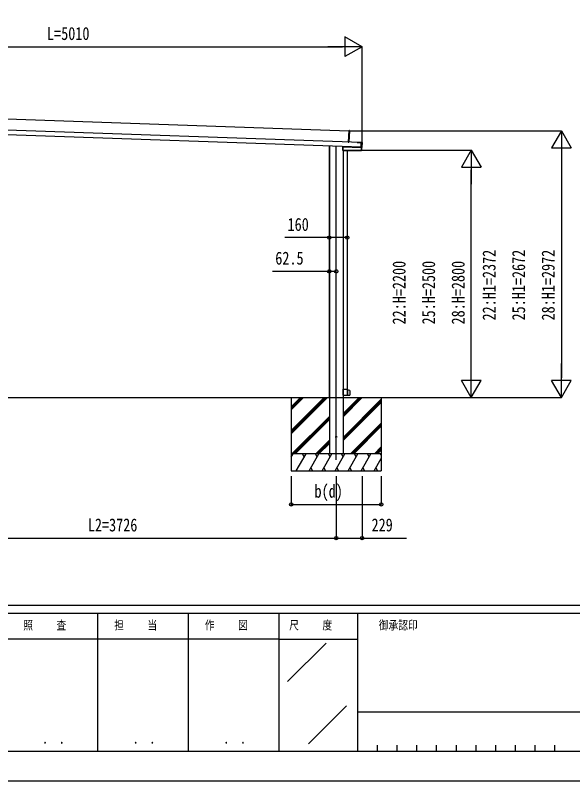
# Model space of a CAD drawing. Units: millimetres, scale not verified. Extents: x -14718 to 14718, y -10395 to 10395.
# Drawn here: x 4607 to 9559, y -10395 to -3587 of the extents above; entities that cross this region are included whole.
import ezdxf
from ezdxf.enums import TextEntityAlignment as Align

# ---------------------------------------------------------------- set-up
doc = ezdxf.new("R2010")
doc.units = ezdxf.units.MM
doc.header["$LTSCALE"] = 50
for name, color, linetype in [('0-3_YKK_12', 2, 'Continuous'), ('0-4_YKK_A1', 4, 'Continuous'), ('0-5_YKK_D', 6, 'Continuous'), ('0-6_YKK_ZWAK', 7, 'Continuous')]:
    doc.layers.add(name, color=color, linetype=linetype)
doc.styles.add('ＭＳ ゴシック', font='')
doc.styles.get('ＭＳ ゴシック').set_extended_font_data('MS Gothic')

msp = doc.modelspace()

# ---------------------------------------------------------------- linework, layer by layer
at = {"layer": '0-3_YKK_12'}
msp.add_line((7458.59, -7540.01), (7458.59, -4748.52), dxfattribs=at)
at = {"layer": '0-4_YKK_A1'}
for p, q in [((3255.11, -4464.86), (7568.92, -4615.5)), ((7680.61, -4719.46), (2685.96, -4545.04)), ((7679.21, -4759.43), (2684.57, -4585.02)), ((7569.01, -4613), (7565.45, -4714.94)), ((7569.01, -4613), (7569.03, -4612.5)), ((7574.53, -4613.53), (7569.01, -4613)), ((7569.03, -4612.5), (7574.54, -4613.03)), ((7575, -4613.54), (7571.44, -4715.48)), ((7396.09, -4749.55), (7396.09, -6987.51)), ((7397.29, -4749.59), (7397.29, -6987.51)), ((7397.69, -4749.6), (7397.69, -7487.51)), ((7517.49, -4756.3), (7517.49, -4789.77)), ((7517.49, -4756.3), (7517.87, -4756.31)), ((7518.17, -4756.01), (7517.79, -4756)), ((7517.87, -4756.31), (7518.17, -4756.31)), ((7517.87, -4756.31), (7517.87, -4789.39)), ((7517.99, -4755.8), (7517.99, -4753.8)), ((7518.17, -4756.31), (7518.18, -4756.01)), ((7518.18, -4756.01), (7680.72, -4761.69)), ((7518.34, -4755.81), (7518.64, -4755.81)), ((7518.34, -4755.82), (7518.64, -4755.83)), ((7518.64, -4755.81), (7518.64, -4753.83)), ((7680.23, -4761.47), (7518.64, -4755.83)), ((7565.43, -4715.44), (7565.45, -4714.94)), ((7565.45, -4714.94), (7570.97, -4715.47)), ((7570.97, -4715.47), (7571.44, -4715.48)), ((7651.65, -4717.95), (7651.72, -4715.95)), ((7657.64, -4718.15), (7657.71, -4716.16)), ((7657.71, -4716.16), (7667.71, -4716.5)), ((7667.64, -4718.5), (7667.71, -4716.5)), ((7667.71, -4716.5), (7673.7, -4716.71)), ((7673.63, -4718.71), (7673.7, -4716.71)), ((7673.7, -4716.71), (7687.19, -4717.19)), ((7679.18, -4760.47), (7679.17, -4760.82)), ((7679.17, -4760.82), (7680.37, -4760.86)), ((7679.17, -4760.82), (7679.17, -4760.82)), ((7679.17, -4760.82), (7680.37, -4760.86)), ((7680.25, -4760.86), (7680.23, -4761.47)), ((7680.53, -4761.48), (7680.23, -4761.47)), ((7680.37, -4760.86), (7680.37, -4760.86)), ((7680.53, -4761.48), (7680.55, -4760.87)), ((7687.67, -4719.16), (7680.63, -4718.92)), ((7680.64, -4761.66), (7680.67, -4760.87)), ((7680.64, -4761.66), (7680.66, -4760.88)), ((7680.65, -4718.42), (7680.66, -4718.07)), ((7681.86, -4718.11), (7680.66, -4718.07)), ((7680.66, -4718.07), (7680.66, -4718.07)), ((7681.86, -4718.11), (7680.66, -4718.07)), ((7682.74, -4761.76), (7680.72, -4761.69)), ((7680.96, -4760.92), (7680.96, -4761)), ((7686.66, -4761.19), (7680.96, -4761)), ((7681.86, -4718.11), (7681.86, -4718.11)), ((7682.2, -4717.01), (7682.16, -4718.11)), ((7682.44, -4789.78), (7683.41, -4762.08)), ((7682.46, -4718.02), (7688.16, -4718.22)), ((7682.46, -4718.02), (7682.46, -4718.1)), ((7682.74, -4761.76), (7682.73, -4762.06)), ((7683.12, -4761.77), (7682.74, -4761.76)), ((7683.03, -4762.07), (7683.41, -4762.08)), ((7685.62, -4762.16), (7683.41, -4762.08)), ((7686.66, -4761.19), (7686.21, -4760.72)), ((7686.23, -4760.22), (7687.67, -4719.16)), ((7686.73, -4760.24), (7686.23, -4760.22)), ((7688.16, -4719.18), (7686.73, -4760.24)), ((7686.73, -4760.24), (7687.17, -4760.71)), ((7688.64, -4718.74), (7687.17, -4760.71)), ((7688.16, -4719.18), (7687.67, -4719.16)), ((7687.68, -4718.66), (7688.16, -4718.22)), ((7688.64, -4718.74), (7688.16, -4719.18)), ((7688.73, -4759.26), (7690.09, -4720.29)), ((7517.87, -4789.39), (7517.49, -4789.77)), ((7517.79, -4790.07), (7518.17, -4789.69)), ((7517.79, -4790.07), (7682.15, -4790.06)), ((7518.17, -4789.39), (7517.87, -4789.39)), ((7518.17, -4789.39), (7518.17, -4789.69)), ((7518.17, -4789.69), (7681.78, -4789.68)), ((7519.49, -4790.07), (7519.49, -7487.51)), ((7519.49, -4790.52), (7519.89, -4790.52)), ((7519.89, -4790.52), (7519.89, -6913.01)), ((7519.89, -4790.52), (7520.19, -4790.52)), ((7520.19, -4790.52), (7555.59, -4790.52)), ((7526.99, -4790.52), (7526.99, -4790.32)), ((7529.99, -4790.32), (7526.99, -4790.32)), ((7529.99, -4790.07), (7529.99, -4790.32)), ((7529.99, -4790.32), (7529.99, -4790.52)), ((7553.49, -4790.32), (7550.49, -4790.32)), ((7550.49, -4790.52), (7550.49, -4790.32)), ((7553.49, -4790.32), (7553.49, -4790.52)), ((7555.59, -4790.52), (7556.09, -4790.52)), ((7556.09, -4790.52), (7556.09, -6913.01)), ((7681.78, -4789.38), (7681.78, -4789.68)), ((7681.78, -4789.68), (7682.15, -4790.06)), ((7682.44, -4789.78), (7682.08, -4789.4)), ((7519.49, -6913.01), (7519.89, -6913.01)), ((7519.89, -6913.01), (7520.19, -6913.01)), ((7520.76, -6913.01), (7520.19, -6913.01)), ((7520.19, -6944.21), (7520.46, -6913.3)), ((7520.76, -6913.01), (7520.96, -6913.01)), ((7556.39, -6913.31), (7556.39, -6944.21)), ((7557.69, -6913.01), (7558.12, -6913.01)), ((7558.12, -6913.01), (7558.32, -6913.01)), ((7558.62, -6913.3), (7558.89, -6944.21)), ((7578.59, -6923.2), (7559, -6922.86)), ((7578.89, -6923.5), (7578.89, -6964.91)), ((2695.06, -6987.5), (8193.71, -6987.51)), ((7058.59, -6987.51), (7058.59, -7637.51)), ((7058.59, -7281.48), (7352.57, -6987.51)), ((7058.59, -7295.63), (7366.71, -6987.51)), ((7058.59, -7309.77), (7380.85, -6987.51)), ((7058.59, -7069.35), (7140.43, -6987.51)), ((7058.59, -7083.49), (7154.58, -6987.51)), ((7058.59, -7097.64), (7168.72, -6987.51)), ((7396.09, -6987.51), (7396.39, -6987.51)), ((7396.39, -6987.51), (7396.99, -6987.51)), ((7519.49, -7157.24), (7689.22, -6987.51)), ((7519.49, -7143.1), (7675.08, -6987.51)), ((7519.49, -7128.95), (7660.94, -6987.51)), ((7519.49, -7341.08), (7858.59, -7001.99)), ((7520.39, -6967.21), (7520.19, -6944.21)), ((7520.89, -6967.51), (7520.69, -6967.51)), ((7556.09, -6967.51), (7520.89, -6967.51)), ((7557.69, -6967.51), (7556.09, -6967.51)), ((7556.39, -6944.21), (7556.39, -6967.21)), ((7558.19, -6967.51), (7557.69, -6967.51)), ((7558.39, -6967.51), (7558.19, -6967.51)), ((7558.89, -6944.21), (7558.69, -6967.21)), ((7559, -6965.56), (7578.59, -6965.21)), ((7858.59, -6987.51), (7858.59, -7637.51)), ((7519.49, -7355.23), (7858.59, -7016.13)), ((7519.49, -7369.37), (7858.59, -7030.27)), ((7064.7, -7487.51), (7397.69, -7154.52)), ((7078.84, -7487.51), (7397.69, -7168.66)), ((7092.98, -7487.51), (7397.69, -7182.8)), ((7585.2, -7487.51), (7858.59, -7214.12)), ((7599.34, -7487.51), (7858.59, -7228.26)), ((7613.48, -7487.51), (7858.59, -7242.4)), ((7276.83, -7487.51), (7397.69, -7366.65)), ((7290.97, -7487.51), (7397.69, -7380.79)), ((7305.12, -7487.51), (7397.69, -7394.93)), ((7858.59, -7487.51), (7058.59, -7487.51)), ((7058.59, -7516.45), (7075.3, -7487.51)), ((7103.13, -7637.51), (7189.74, -7487.51)), ((7174.74, -7513.49), (7159.73, -7487.51)), ((7218.61, -7637.51), (7305.21, -7487.51)), ((7290.21, -7513.49), (7275.21, -7487.51)), ((7334.08, -7637.51), (7420.68, -7487.51)), ((7405.68, -7513.49), (7390.68, -7487.51)), ((7449.55, -7637.51), (7536.15, -7487.51)), ((7521.15, -7513.49), (7506.15, -7487.51)), ((7565.02, -7637.51), (7651.62, -7487.51)), ((7636.62, -7513.49), (7621.62, -7487.51)), ((7680.49, -7637.51), (7767.09, -7487.51)), ((7752.09, -7513.49), (7737.09, -7487.51)), ((7797.33, -7487.51), (7858.59, -7426.25)), ((7811.47, -7487.51), (7858.59, -7440.39)), ((7825.61, -7487.51), (7858.59, -7454.53)), ((7858.59, -7497.95), (7852.56, -7487.51)), ((7060.3, -7513.49), (7058.59, -7510.53)), ((7795.96, -7637.51), (7858.59, -7529.02)), ((7233.6, -7611.53), (7248.6, -7637.51)), ((7349.08, -7611.53), (7364.07, -7637.51)), ((7464.55, -7611.53), (7479.54, -7637.51)), ((7580.01, -7611.53), (7595.01, -7637.51)), ((7695.49, -7611.53), (7710.48, -7637.51)), ((7810.96, -7611.53), (7825.95, -7637.51)), ((7058.59, -7637.51), (7858.59, -7637.51))]:
    msp.add_line(p, q, dxfattribs=at)
for points in [[(7570.97, -4715.47), (7574.53, -4613.53), (7575, -4613.54)], [(7518.34, -4753.82), (7518.34, -4755.81), (7517.99, -4755.8)], [(7645.22, -4715.72), (7645.4, -4717.73), (7680.39, -4718.95)], [(7645.22, -4715.72), (7651.72, -4715.95), (7657.71, -4716.16)], [(7679.18, -4760.47), (7679.2, -4759.97), (7680.63, -4718.92), (7680.65, -4718.42)], [(7679.2, -4759.97), (7686.23, -4760.22), (7686.21, -4760.72), (7679.18, -4760.47)], [(7680.65, -4718.42), (7687.68, -4718.66), (7687.67, -4719.16)], [(7680.87, -4760.9), (7680.91, -4760.91), (7680.96, -4760.92)], [(7681.78, -4789.38), (7682.08, -4789.4), (7683.03, -4762.07), (7682.73, -4762.06)], [(7682.46, -4718.1), (7682.4, -4718.1), (7682.36, -4718.11)], [(7550.49, -4790.07), (7550.49, -4790.32), (7529.99, -4790.32)], [(7520.96, -6913.01), (7556.09, -6913.01), (7557.69, -6913.01)], [(7557.39, -6967.21), (7557.39, -6944.21), (7557.39, -6913.31)], [(7396.99, -6987.51), (7397.29, -6987.51), (7397.59, -6987.51), (7397.69, -6987.51)]]:
    msp.add_lwpolyline(points, dxfattribs=at)
msp.add_lwpolyline([(7518.17, -4789.39), (7518.17, -4756.31), (7682.73, -4762.06), (7681.78, -4789.38)], close=True, dxfattribs=at)
msp.add_circle((7458.59, -7337.51), 5, dxfattribs=at)
for centre, radius, start, end in [((7572.48, -4613.21), 2.07, 351.06854, 4.93146), ((7574.5, -4613.53), 0.5, 358, 84.5), ((7518.17, -4756.31), 0.3, 88.05611, 180.04719), ((7518.17, -4756.31), 0.3, 88.19064, 179.87538), ((7518.17, -4756.31), 0.3, 90.16173, 180.04449), ((7518.17, -4756.17), 0.159, 86.02272, 89.97728), ((7680.35, -4764.57), 3.71, 81.82188, 89.76035), ((7680.73, -4761.49), 0.2, 178, 268), ((7682.1, -4714.11), 4.01, 266.55184, 273.90119), ((7682.73, -4762.06), 0.3, 357.94657, 87.94647), ((7685.73, -4759.16), 3, 268, 358), ((7686.23, -4760.22), 0.501, 268.24971, 357.75029), ((7687.09, -4720.18), 3, 358, 88), ((7687.66, -4719.17), 0.501, 358.24971, 87.75029), ((7518.17, -4789.39), 0.301, 180.24971, 269.75029), ((7526.69, -4790.32), 0.3, 0, 54.36863), ((7553.79, -4790.32), 0.3, 125.63137, 180), ((7681.78, -4789.38), 0.301, 270.23913, 357.76087), ((7520.76, -6913.31), 0.3, 90, 179.5), ((7556.09, -6913.31), 0.3, 0, 90), ((7557.69, -6913.31), 0.3, 90, 180), ((7558.32, -6913.31), 0.3, 0.5, 90), ((7559, -6922.56), 0.3, 180.5, 271.40297), ((7578.59, -6923.5), 0.3, 0, 89), ((7520.69, -6967.21), 0.3, 180.5, 270), ((7556.09, -6967.21), 0.3, 270, 0), ((7557.69, -6967.21), 0.3, 180, 270), ((7558.39, -6967.21), 0.3, 270, 359.5), ((7559, -6965.86), 0.3, 90.71637, 179.5), ((7578.59, -6964.91), 0.3, 271, 0)]:
    msp.add_arc(centre, radius, start, end, dxfattribs=at)
for centre, major_axis, ratio, start_param, end_param in [((7517.79, -4756.3), (-0.3, 0.01), 0.998133, 4.7490956, 6.3180268), ((7517.79, -4755.8), (-0.2, 0.007), 0.998133, 1.607503, 3.1764341), ((7517.87, -4755.81), (0, 0.5), 0.061125, 3.1027435, 3.1394501), ((7518.17, -4755.81), (0.007, 0.2), 0.854479, 3.1782993, 4.712389), ((7518.17, -4755.81), (0.47, -0.016), 0.425228, 4.7490956, 6.2831853), ((7518.17, -4755.81), (-0.011, 0.2), 0.151815, 3.0913179, 3.1280246), ((7518.14, -4755.81), (0.201, -0.007), 0.992577, 6.2831853, 6.3180268), ((7518.14, -4755.81), (-0.501, 0.017), 0.998133, 3.1415927, 3.1764341), ((7570.94, -4715.46), (-0.013, 0.504), 0.060033, 4.3753319, 4.7012916), ((7680.73, -4761.49), (0.5, -0.017), 0.4, 3.1415927, 4.712389), ((7680.36, -4760.9), (0.6, -0.021), 0.061163, 6.2831853, 7.8539816), ((7680.97, -4760.7), (-0.01, -0.3), 0.998135, 5.4691958, 6.2831853), ((7681.86, -4718.08), (0.6, -0.021), 0.061163, 4.712389, 6.2831853), ((7682.45, -4718.32), (-0.01, -0.3), 0.998135, 3.1415927, 3.9545103), ((7683.11, -4762.07), (0.3, -0.01), 0.998135, 0, 1.5707963), ((7686.67, -4760.69), (0.342, -0.367), 0.99628, 5.4996506, 7.06672), ((7688.14, -4718.72), (0.367, 0.342), 0.99628, 5.4996506, 7.06672), ((7517.79, -4789.77), (0.213, 0.213), 0.99628, 2.358058, 3.9251274), ((7682.14, -4789.76), (-0.209, 0.217), 0.996405, 2.3754474, 3.9077379)]:
    msp.add_ellipse(centre, major_axis=major_axis, ratio=ratio, start_param=start_param, end_param=end_param, dxfattribs=at)
at = {"layer": '0-5_YKK_D'}
for p, q in [((7687.59, -3866.37), (7536.03, -3778.87)), ((7536.03, -3778.87), (7536.03, -3953.87)), ((2852.59, -3866.37), (7512.59, -3866.37)), ((7687.59, -3866.37), (7384.48, -3866.37)), ((7687.59, -3866.37), (7536.03, -3953.87)), ((7687.59, -4719.18), (7687.59, -3865.37)), ((7574.44, -4615.51), (9459.59, -4615.51)), ((9458.59, -4615.51), (9371.09, -4767.06)), ((9458.59, -4615.51), (9546.09, -4767.06)), ((9458.59, -4615.51), (9458.59, -4918.62)), ((7680.73, -4787.51), (8659.59, -4787.51)), ((8658.59, -4787.51), (8571.09, -4939.06)), ((8658.59, -4787.51), (8746.09, -4939.06)), ((8658.59, -4787.51), (8658.59, -5090.62)), ((9371.09, -4767.06), (9546.09, -4767.06)), ((9458.59, -4790.51), (9458.59, -6812.51)), ((8571.09, -4939.06), (8746.09, -4939.06)), ((8658.59, -6812.51), (8658.59, -4962.51)), ((8658.59, -6987.51), (8658.59, -6684.4)), ((9458.59, -6987.51), (9458.59, -6684.4)), ((8658.59, -6987.51), (8571.09, -6835.95)), ((8746.09, -6835.95), (8571.09, -6835.95)), ((8658.59, -6987.51), (8746.09, -6835.95)), ((9458.59, -6987.51), (9371.09, -6835.95)), ((9546.09, -6835.95), (9371.09, -6835.95)), ((9458.59, -6987.51), (9546.09, -6835.95)), ((8159.59, -6987.51), (8659.59, -6987.51)), ((8194.71, -6987.51), (9459.59, -6987.51)), ((7058.59, -7687.51), (7058.59, -7938.5)), ((7458.59, -7687.51), (7458.59, -8238.5)), ((7458.59, -7687.51), (7458.59, -8238.5)), ((7687.59, -7687.51), (7687.59, -8238.5)), ((7858.59, -7687.51), (7858.59, -7938.5)), ((7058.59, -7937.5), (7858.59, -7937.5)), ((3732.59, -8237.5), (7458.59, -8237.5))]:
    msp.add_line(p, q, dxfattribs=at)
for points in [[(7556.09, -5564.5), (7396.09, -5564.5), (7000.99, -5564.5)], [(7458.59, -5864.5), (7396.09, -5864.5), (6891.79, -5864.5)], [(7458.59, -8237.5), (7687.59, -8237.5), (8082.69, -8237.5)]]:
    msp.add_lwpolyline(points, dxfattribs=at)
for centre in [(7396.09, -5564.5), (7556.09, -5564.5), (7396.09, -5864.5), (7458.59, -5864.5), (7058.59, -7937.5), (7858.59, -7937.5), (7458.59, -8237.5), (7458.59, -8237.5), (7687.59, -8237.5)]:
    msp.add_circle(centre, 14.88, dxfattribs=at)
at = {"layer": '0-6_YKK_ZWAK'}
for p, q in [((13632.57, -8837.5), (-13667.43, -8837.5)), ((5337.57, -8907.5), (5337.57, -10132.5)), ((6142.57, -8907.5), (6142.57, -10132.5)), ((6947.57, -8907.5), (6947.57, -10132.5)), ((7647.57, -8907.5), (6947.57, -8907.5)), ((11261.32, -8907.5), (7647.57, -8907.5)), ((7647.57, -8907.5), (7647.57, -10132.5)), ((6947.57, -9135), (4532.57, -9135)), ((6947.57, -9135), (7647.57, -9135)), ((7024.87, -9514.02), (7367.63, -9171.25)), ((7212.35, -10065.96), (7549.12, -9729.19)), ((7647.57, -9782.5), (11261.32, -9782.5)), ((4532.57, -10132.5), (6947.57, -10132.5)), ((6947.57, -10132.5), (7647.57, -10132.5)), ((7647.57, -10132.5), (11261.32, -10132.5)), ((7822.57, -10080), (7822.57, -10132.5)), ((7997.57, -10080), (7997.57, -10132.5)), ((8172.57, -10080), (8172.57, -10132.5)), ((8347.57, -10080), (8347.57, -10132.5)), ((8522.57, -10080), (8522.57, -10132.5)), ((8697.57, -10080), (8697.57, -10132.5)), ((8872.57, -10080), (8872.57, -10132.5)), ((9047.57, -10080), (9047.57, -10132.5)), ((9222.57, -10080), (9222.57, -10132.5)), ((9397.57, -10080), (9397.57, -10132.5))]:
    msp.add_line(p, q, dxfattribs=at)
msp.add_lwpolyline([(-14717.5, -10395), (14717.5, -10395), (14717.5, 10395), (-14717.5, 10395)], close=True, dxfattribs=at)
msp.add_lwpolyline([(6947.57, -8907.5), (4532.57, -8907.5), (4532.57, -10132.5)], dxfattribs=at)

# ---------------------------------------------------------------- texts
at = {"layer": '0-5_YKK_D', "style": 'ＭＳ ゴシック', "width": 0.8}
for s, p in [('L=5010', (4888.59, -3841.37)), ('160', (7025.99, -5539.5)), ('62.5', (6916.79, -5839.5)), ('b(d)', (7265.39, -7912.5)), ('L2=3726', (5251.19, -8212.5)), ('229', (7772.09, -8212.5))]:
    msp.add_text(s, height=115.5, dxfattribs=at).set_placement(p, align=Align.BOTTOM_LEFT)
for s, p in [('22:H1=2372', (8908.59, -6301.31)), ('25:H1=2672', (9171.09, -6301.31)), ('28:H1=2972', (9433.59, -6301.31)), ('22:H=2200', (8108.59, -6336.91)), ('25:H=2500', (8371.09, -6336.91)), ('28:H=2800', (8633.59, -6336.91))]:
    msp.add_text(s, height=115.5, rotation=90, dxfattribs=at).set_placement(p, align=Align.BOTTOM_LEFT)
at = {"layer": '0-6_YKK_ZWAK', "style": 'ＭＳ ゴシック', "width": 0.8}
for s, height, p in [('照     査', 76.98, (4677.47, -9073.75)), ('担     当', 76.98, (5485.27, -9073.75)), ('作     図', 76.98, (6290.27, -9073.75)), ('尺     度', 76.98, (7039.97, -9073.75)), ('御承認印', 76.98, (7836.98, -9073.75)), ('． ．', 90.71, (4847.5, -10095.23)), ('． ．', 90.71, (5652.5, -10095.23)), ('． ．', 90.71, (6457.5, -10095.23))]:
    msp.add_text(s, height=height, dxfattribs=at).set_placement(p, align=Align.BOTTOM_LEFT)

doc.saveas('drawing.dxf')
